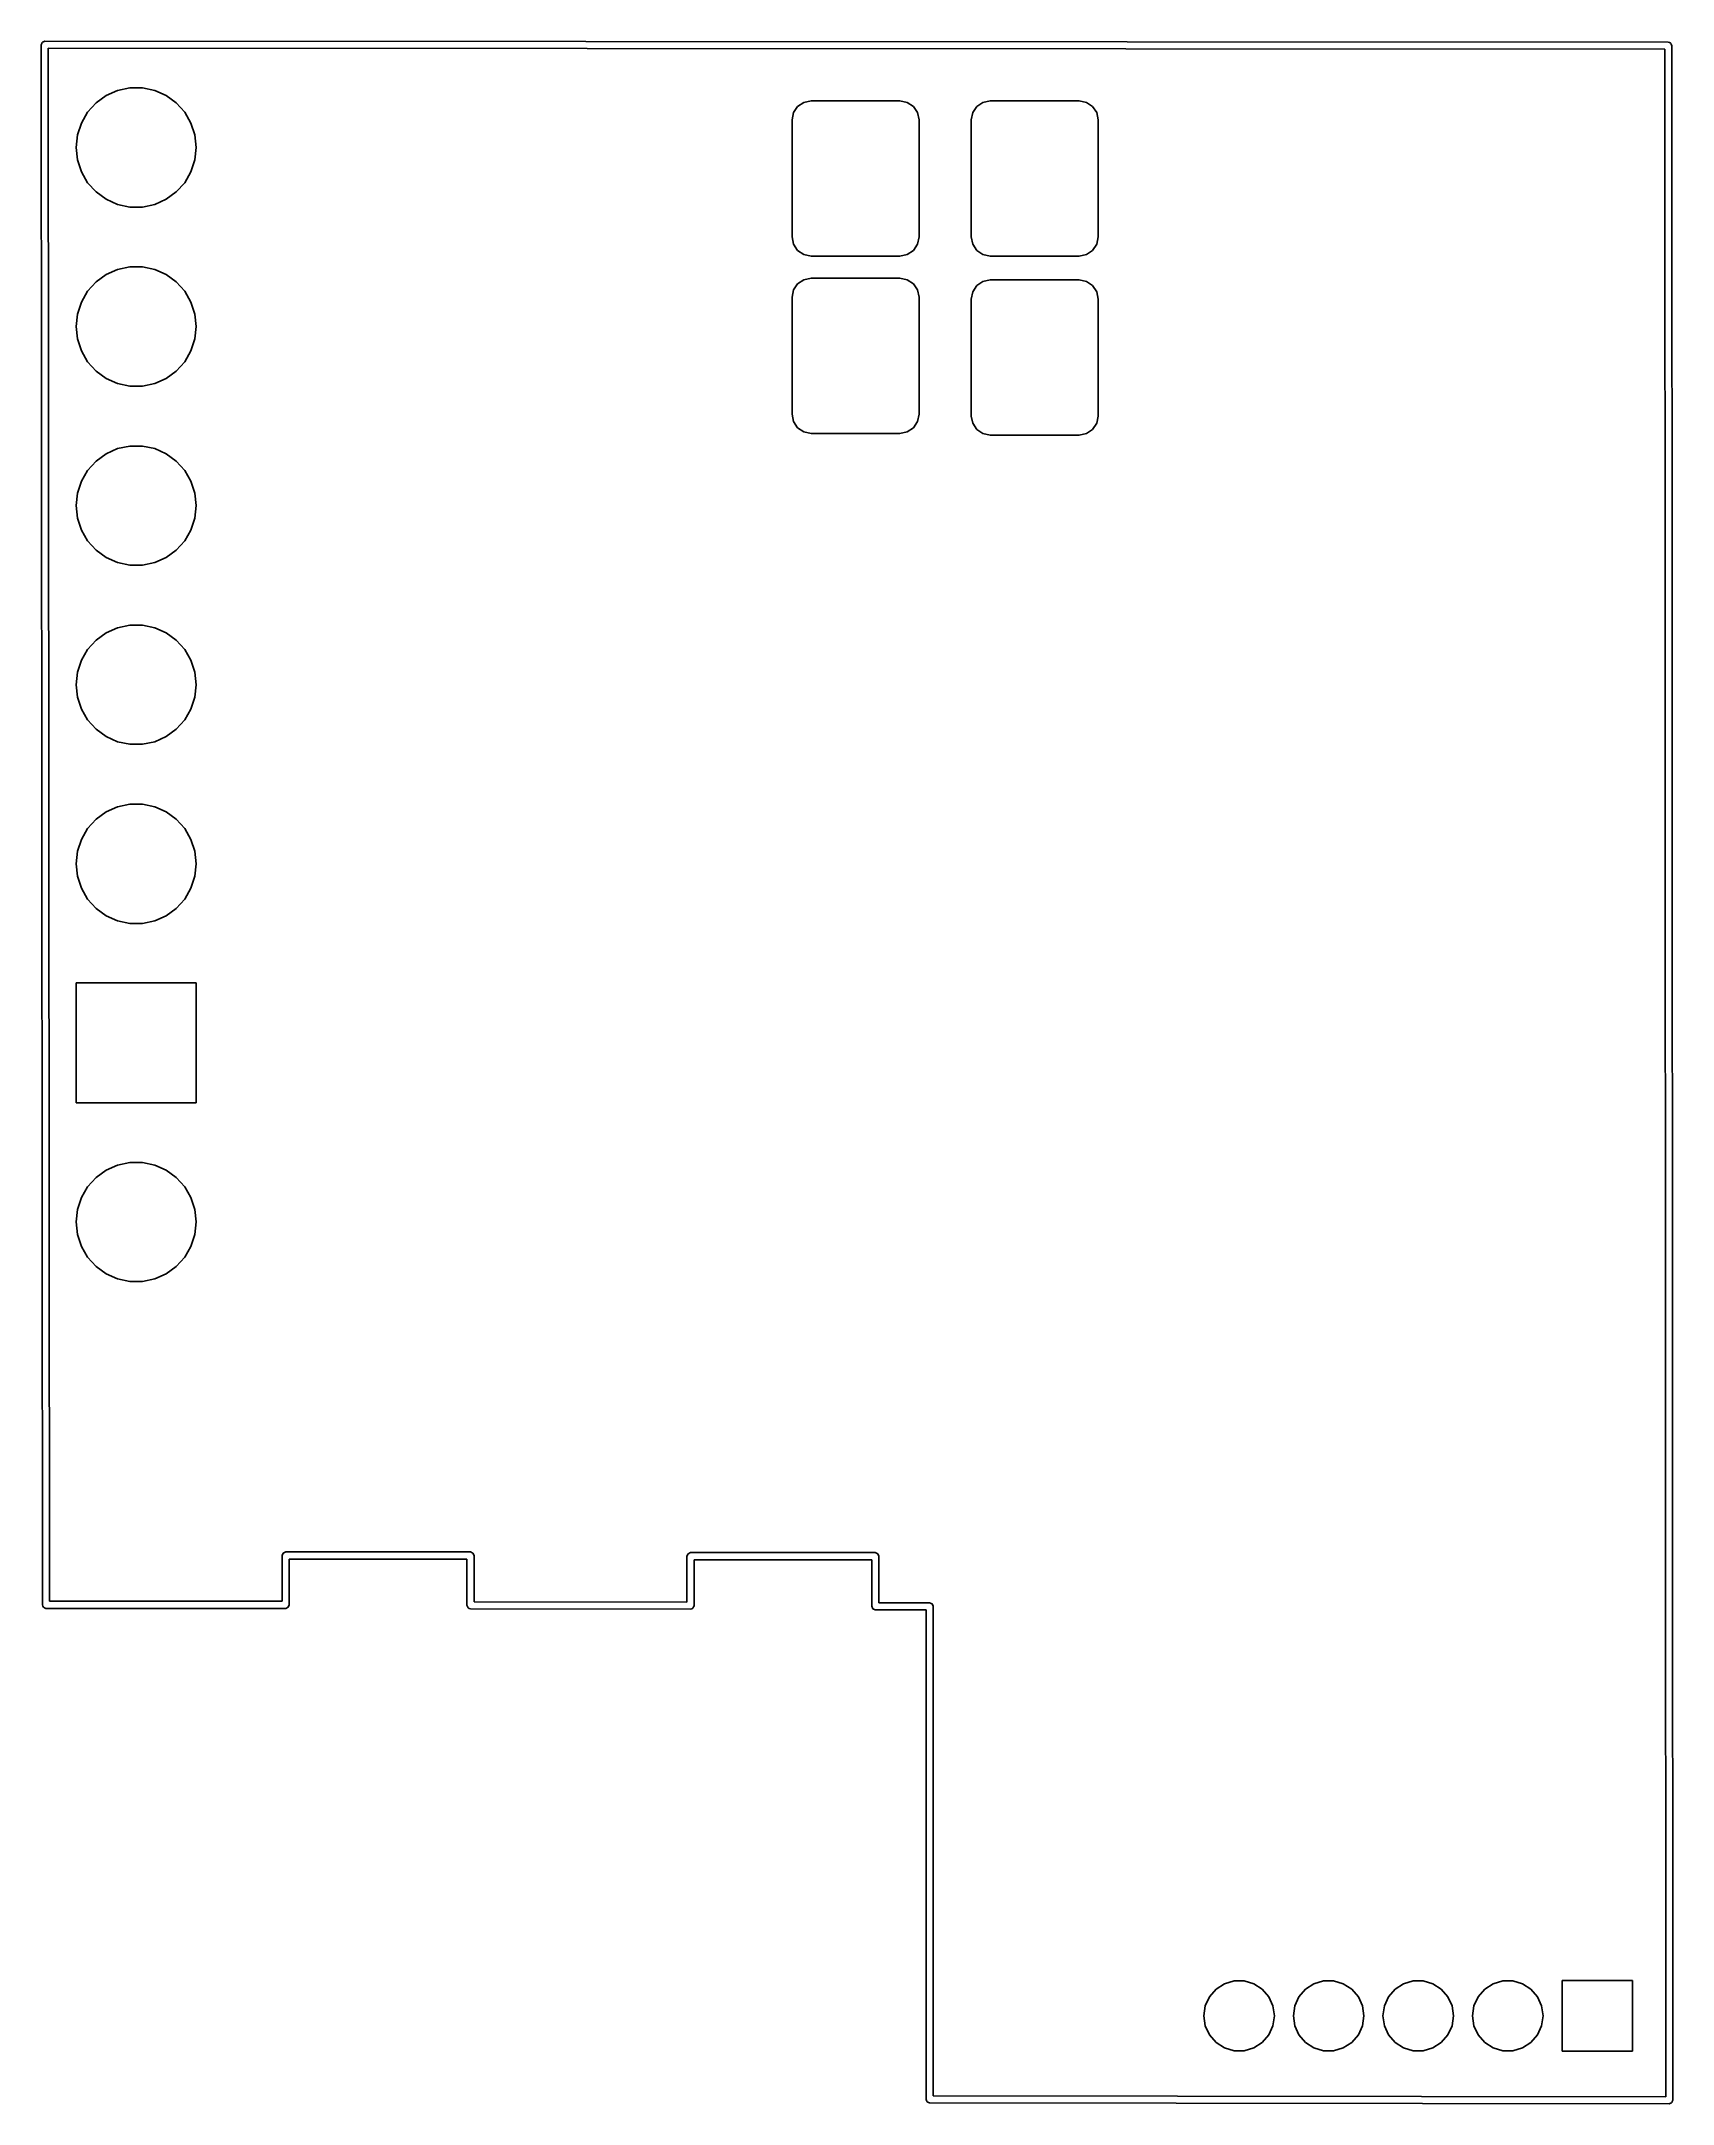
# Model space of a CAD drawing. Extents: x 111.8 to 134.9, y -128.7 to -99.4.
import ezdxf

# ---------------------------------------------------------------- set-up
doc = ezdxf.new("R2010")
doc.units = 0
doc.layers.add('BLACK', color=7, linetype='CONTINUOUS')

msp = doc.modelspace()

# ---------------------------------------------------------------- linework, layer by layer
at = {"layer": 'BLACK', "linetype": 'CONTINUOUS'}
for p, q in [((111.808, -99.4588), (111.826, -99.4515)), ((111.826, -99.4515), (111.844, -99.4442)), ((111.844, -99.4442), (111.844, -99.4442)), ((111.844, -99.4442), (111.844, -99.4442)), ((111.844, -99.4442), (134.863, -99.4558)), ((134.863, -99.4558), (134.881, -99.4632)), ((111.794, -99.4941), (111.801, -99.4765)), ((111.794, -99.4942), (111.794, -99.4941)), ((111.81, -121.62), (111.794, -99.4942)), ((111.794, -99.4942), (111.794, -99.4942)), ((111.801, -99.4765), (111.808, -99.4588)), ((111.808, -99.4588), (111.808, -99.4588)), ((111.808, -99.4588), (111.808, -99.4588)), ((134.813, -99.5558), (111.894, -99.5442)), ((111.894, -99.5442), (111.91, -121.57)), ((134.827, -128.596), (134.813, -99.5558)), ((134.881, -99.4632), (134.899, -99.4705)), ((134.899, -99.4705), (134.899, -99.4705)), ((134.899, -99.4705), (134.899, -99.4705)), ((134.899, -99.4705), (134.906, -99.4882)), ((134.906, -99.4882), (134.913, -99.5058)), ((134.913, -99.5058), (134.927, -128.646)), ((112.452, -100.45), (112.571, -100.318)), ((112.571, -100.318), (112.715, -100.214)), ((112.715, -100.214), (112.877, -100.142)), ((112.877, -100.142), (113.051, -100.105)), ((113.051, -100.105), (113.229, -100.105)), ((113.229, -100.105), (113.403, -100.142)), ((113.403, -100.142), (113.565, -100.214)), ((113.565, -100.214), (113.709, -100.318)), ((113.709, -100.318), (113.828, -100.45)), ((122.519, -100.369), (122.607, -100.311)), ((122.607, -100.311), (122.71, -100.29)), ((122.71, -100.29), (123.97, -100.29)), ((123.97, -100.29), (124.073, -100.311)), ((124.073, -100.311), (124.161, -100.369)), ((125.059, -100.369), (125.147, -100.311)), ((125.147, -100.311), (125.25, -100.29)), ((125.25, -100.29), (126.51, -100.29)), ((126.51, -100.29), (126.613, -100.311)), ((126.613, -100.311), (126.701, -100.369)), ((112.309, -100.773), (112.363, -100.604)), ((112.363, -100.604), (112.452, -100.45)), ((113.828, -100.45), (113.917, -100.604)), ((113.917, -100.604), (113.971, -100.773)), ((122.44, -100.56), (122.461, -100.457)), ((122.44, -102.22), (122.44, -100.56)), ((122.461, -100.457), (122.519, -100.369)), ((124.161, -100.369), (124.219, -100.457)), ((124.219, -100.457), (124.24, -100.56)), ((124.24, -100.56), (124.24, -102.22)), ((124.98, -100.56), (125.001, -100.457)), ((124.98, -102.22), (124.98, -100.56)), ((125.001, -100.457), (125.059, -100.369)), ((126.701, -100.369), (126.759, -100.457)), ((126.759, -100.457), (126.78, -100.56)), ((126.78, -100.56), (126.78, -102.22)), ((112.29, -100.95), (112.309, -100.773)), ((113.971, -100.773), (113.99, -100.95)), ((112.309, -101.127), (112.29, -100.95)), ((112.363, -101.296), (112.309, -101.127)), ((113.971, -101.127), (113.917, -101.296)), ((113.99, -100.95), (113.971, -101.127)), ((112.452, -101.45), (112.363, -101.296)), ((112.571, -101.582), (112.452, -101.45)), ((113.828, -101.45), (113.709, -101.582)), ((113.917, -101.296), (113.828, -101.45)), ((112.715, -101.686), (112.571, -101.582)), ((112.877, -101.758), (112.715, -101.686)), ((113.051, -101.795), (112.877, -101.758)), ((113.229, -101.795), (113.051, -101.795)), ((113.403, -101.758), (113.229, -101.795)), ((113.565, -101.686), (113.403, -101.758)), ((113.709, -101.582), (113.565, -101.686)), ((122.461, -102.323), (122.44, -102.22)), ((122.519, -102.411), (122.461, -102.323)), ((124.219, -102.323), (124.161, -102.411)), ((124.24, -102.22), (124.219, -102.323)), ((125.001, -102.323), (124.98, -102.22)), ((125.059, -102.411), (125.001, -102.323)), ((126.759, -102.323), (126.701, -102.411)), ((126.78, -102.22), (126.759, -102.323)), ((112.877, -102.682), (113.051, -102.645)), ((113.051, -102.645), (113.229, -102.645)), ((113.229, -102.645), (113.403, -102.682)), ((122.607, -102.469), (122.519, -102.411)), ((122.71, -102.49), (122.607, -102.469)), ((123.97, -102.49), (122.71, -102.49)), ((124.073, -102.469), (123.97, -102.49)), ((124.161, -102.411), (124.073, -102.469)), ((125.147, -102.469), (125.059, -102.411)), ((125.25, -102.49), (125.147, -102.469)), ((126.51, -102.49), (125.25, -102.49)), ((126.613, -102.469), (126.51, -102.49)), ((126.701, -102.411), (126.613, -102.469)), ((112.452, -102.99), (112.571, -102.858)), ((112.571, -102.858), (112.715, -102.754)), ((112.715, -102.754), (112.877, -102.682)), ((113.403, -102.682), (113.565, -102.754)), ((113.565, -102.754), (113.709, -102.858)), ((113.709, -102.858), (113.828, -102.99)), ((122.461, -102.972), (122.519, -102.884)), ((122.519, -102.884), (122.607, -102.826)), ((122.607, -102.826), (122.71, -102.805)), ((122.71, -102.805), (123.97, -102.805)), ((123.97, -102.805), (124.073, -102.826)), ((124.073, -102.826), (124.161, -102.884)), ((124.161, -102.884), (124.219, -102.972)), ((125.001, -102.997), (125.059, -102.909)), ((125.059, -102.909), (125.147, -102.851)), ((125.147, -102.851), (125.25, -102.83)), ((125.25, -102.83), (126.51, -102.83)), ((126.51, -102.83), (126.613, -102.851)), ((126.613, -102.851), (126.701, -102.909)), ((126.701, -102.909), (126.759, -102.997)), ((112.309, -103.313), (112.363, -103.144)), ((112.363, -103.144), (112.452, -102.99)), ((113.828, -102.99), (113.917, -103.144)), ((113.917, -103.144), (113.971, -103.313)), ((122.44, -103.075), (122.461, -102.972)), ((122.44, -104.735), (122.44, -103.075)), ((124.219, -102.972), (124.24, -103.075)), ((124.24, -103.075), (124.24, -104.735)), ((124.98, -103.1), (125.001, -102.997)), ((124.98, -104.76), (124.98, -103.1)), ((126.759, -102.997), (126.78, -103.1)), ((126.78, -103.1), (126.78, -104.76)), ((112.29, -103.49), (112.309, -103.313)), ((112.309, -103.667), (112.29, -103.49)), ((113.971, -103.313), (113.99, -103.49)), ((113.99, -103.49), (113.971, -103.667)), ((112.363, -103.836), (112.309, -103.667)), ((112.452, -103.99), (112.363, -103.836)), ((113.917, -103.836), (113.828, -103.99)), ((113.971, -103.667), (113.917, -103.836)), ((112.571, -104.122), (112.452, -103.99)), ((112.715, -104.226), (112.571, -104.122)), ((113.709, -104.122), (113.565, -104.226)), ((113.828, -103.99), (113.709, -104.122)), ((112.877, -104.298), (112.715, -104.226)), ((113.051, -104.335), (112.877, -104.298)), ((113.229, -104.335), (113.051, -104.335)), ((113.403, -104.298), (113.229, -104.335)), ((113.565, -104.226), (113.403, -104.298)), ((122.461, -104.838), (122.44, -104.735)), ((122.519, -104.926), (122.461, -104.838)), ((122.607, -104.984), (122.519, -104.926)), ((122.71, -105.005), (122.607, -104.984)), ((123.97, -105.005), (122.71, -105.005)), ((124.073, -104.984), (123.97, -105.005)), ((124.161, -104.926), (124.073, -104.984)), ((124.219, -104.838), (124.161, -104.926)), ((124.24, -104.735), (124.219, -104.838)), ((125.001, -104.863), (124.98, -104.76)), ((125.059, -104.951), (125.001, -104.863)), ((125.147, -105.009), (125.059, -104.951)), ((125.25, -105.03), (125.147, -105.009)), ((126.613, -105.009), (126.51, -105.03)), ((126.701, -104.951), (126.613, -105.009)), ((126.759, -104.863), (126.701, -104.951)), ((126.78, -104.76), (126.759, -104.863)), ((112.571, -105.398), (112.715, -105.294)), ((112.715, -105.294), (112.877, -105.222)), ((112.877, -105.222), (113.051, -105.185)), ((113.051, -105.185), (113.229, -105.185)), ((113.229, -105.185), (113.403, -105.222)), ((113.403, -105.222), (113.565, -105.294)), ((113.565, -105.294), (113.709, -105.398)), ((126.51, -105.03), (125.25, -105.03)), ((112.363, -105.684), (112.452, -105.53)), ((112.452, -105.53), (112.571, -105.398)), ((113.709, -105.398), (113.828, -105.53)), ((113.828, -105.53), (113.917, -105.684)), ((112.29, -106.03), (112.309, -105.853)), ((112.309, -105.853), (112.363, -105.684)), ((113.917, -105.684), (113.971, -105.853)), ((113.971, -105.853), (113.99, -106.03)), ((112.309, -106.207), (112.29, -106.03)), ((113.99, -106.03), (113.971, -106.207)), ((112.363, -106.376), (112.309, -106.207)), ((112.452, -106.53), (112.363, -106.376)), ((113.917, -106.376), (113.828, -106.53)), ((113.971, -106.207), (113.917, -106.376)), ((112.571, -106.662), (112.452, -106.53)), ((112.715, -106.766), (112.571, -106.662)), ((112.877, -106.838), (112.715, -106.766)), ((113.565, -106.766), (113.403, -106.838)), ((113.709, -106.662), (113.565, -106.766)), ((113.828, -106.53), (113.709, -106.662)), ((113.051, -106.875), (112.877, -106.838)), ((113.229, -106.875), (113.051, -106.875)), ((113.403, -106.838), (113.229, -106.875)), ((112.452, -108.07), (112.571, -107.938)), ((112.571, -107.938), (112.715, -107.834)), ((112.715, -107.834), (112.877, -107.762)), ((112.877, -107.762), (113.051, -107.725)), ((113.051, -107.725), (113.229, -107.725)), ((113.229, -107.725), (113.403, -107.762)), ((113.403, -107.762), (113.565, -107.834)), ((113.565, -107.834), (113.709, -107.938)), ((113.709, -107.938), (113.828, -108.07)), ((112.309, -108.393), (112.363, -108.224)), ((112.363, -108.224), (112.452, -108.07)), ((113.828, -108.07), (113.917, -108.224)), ((113.917, -108.224), (113.971, -108.393)), ((112.29, -108.57), (112.309, -108.393)), ((113.971, -108.393), (113.99, -108.57)), ((112.309, -108.747), (112.29, -108.57)), ((112.363, -108.916), (112.309, -108.747)), ((113.971, -108.747), (113.917, -108.916)), ((113.99, -108.57), (113.971, -108.747)), ((112.452, -109.07), (112.363, -108.916)), ((112.571, -109.202), (112.452, -109.07)), ((113.828, -109.07), (113.709, -109.202)), ((113.917, -108.916), (113.828, -109.07)), ((112.715, -109.306), (112.571, -109.202)), ((112.877, -109.378), (112.715, -109.306)), ((113.051, -109.415), (112.877, -109.378)), ((113.403, -109.378), (113.229, -109.415)), ((113.565, -109.306), (113.403, -109.378)), ((113.709, -109.202), (113.565, -109.306)), ((113.229, -109.415), (113.051, -109.415)), ((112.877, -110.302), (113.051, -110.265)), ((113.051, -110.265), (113.229, -110.265)), ((113.229, -110.265), (113.403, -110.302)), ((112.452, -110.61), (112.571, -110.478)), ((112.571, -110.478), (112.715, -110.374)), ((112.715, -110.374), (112.877, -110.302)), ((113.403, -110.302), (113.565, -110.374)), ((113.565, -110.374), (113.709, -110.478)), ((113.709, -110.478), (113.828, -110.61)), ((112.309, -110.933), (112.363, -110.764)), ((112.363, -110.764), (112.452, -110.61)), ((113.828, -110.61), (113.917, -110.764)), ((113.917, -110.764), (113.971, -110.933)), ((112.29, -111.11), (112.309, -110.933)), ((112.309, -111.287), (112.29, -111.11)), ((113.971, -110.933), (113.99, -111.11)), ((113.99, -111.11), (113.971, -111.287)), ((112.363, -111.456), (112.309, -111.287)), ((113.971, -111.287), (113.917, -111.456)), ((112.452, -111.61), (112.363, -111.456)), ((112.571, -111.742), (112.452, -111.61)), ((113.828, -111.61), (113.709, -111.742)), ((113.917, -111.456), (113.828, -111.61)), ((112.715, -111.846), (112.571, -111.742)), ((112.877, -111.918), (112.715, -111.846)), ((113.051, -111.955), (112.877, -111.918)), ((113.229, -111.955), (113.051, -111.955)), ((113.403, -111.918), (113.229, -111.955)), ((113.565, -111.846), (113.403, -111.918)), ((113.709, -111.742), (113.565, -111.846)), ((112.29, -114.5), (112.29, -112.8)), ((112.29, -112.8), (113.99, -112.8)), ((113.99, -112.8), (113.99, -114.5)), ((113.99, -114.5), (112.29, -114.5)), ((112.571, -115.558), (112.715, -115.454)), ((112.715, -115.454), (112.877, -115.382)), ((112.877, -115.382), (113.051, -115.345)), ((113.051, -115.345), (113.229, -115.345)), ((113.229, -115.345), (113.403, -115.382)), ((113.403, -115.382), (113.565, -115.454)), ((113.565, -115.454), (113.709, -115.558)), ((112.363, -115.844), (112.452, -115.69)), ((112.452, -115.69), (112.571, -115.558)), ((113.709, -115.558), (113.828, -115.69)), ((113.828, -115.69), (113.917, -115.844)), ((112.29, -116.19), (112.309, -116.013)), ((112.309, -116.013), (112.363, -115.844)), ((113.917, -115.844), (113.971, -116.013)), ((113.971, -116.013), (113.99, -116.19)), ((112.309, -116.367), (112.29, -116.19)), ((112.363, -116.536), (112.309, -116.367)), ((113.971, -116.367), (113.917, -116.536)), ((113.99, -116.19), (113.971, -116.367)), ((112.452, -116.69), (112.363, -116.536)), ((112.571, -116.822), (112.452, -116.69)), ((113.828, -116.69), (113.709, -116.822)), ((113.917, -116.536), (113.828, -116.69)), ((112.715, -116.926), (112.571, -116.822)), ((112.877, -116.998), (112.715, -116.926)), ((113.051, -117.035), (112.877, -116.998)), ((113.403, -116.998), (113.229, -117.035)), ((113.565, -116.926), (113.403, -116.998)), ((113.709, -116.822), (113.565, -116.926)), ((113.229, -117.035), (113.051, -117.035)), ((115.21, -120.92), (115.225, -120.885)), ((115.21, -121.57), (115.21, -120.92)), ((115.225, -120.885), (115.26, -120.87)), ((115.26, -120.87), (117.88, -120.87)), ((117.83, -120.97), (115.31, -120.97)), ((115.31, -120.97), (115.31, -121.62)), ((117.83, -121.627), (117.83, -120.97)), ((117.88, -120.87), (117.915, -120.885)), ((117.915, -120.885), (117.93, -120.92)), ((117.93, -120.92), (117.93, -121.578)), ((120.95, -120.93), (120.965, -120.895)), ((120.95, -121.582), (120.95, -120.93)), ((120.965, -120.895), (121, -120.88)), ((121, -120.88), (123.62, -120.88)), ((123.57, -120.98), (121.05, -120.98)), ((121.05, -120.98), (121.05, -121.632)), ((123.57, -121.64), (123.57, -120.98)), ((123.62, -120.88), (123.655, -120.895)), ((123.655, -120.895), (123.67, -120.93)), ((123.67, -120.93), (123.67, -121.59)), ((111.817, -121.638), (111.81, -121.62)), ((111.825, -121.655), (111.817, -121.638)), ((111.842, -121.663), (111.825, -121.655)), ((111.825, -121.655), (111.825, -121.655)), ((111.825, -121.655), (111.825, -121.655)), ((111.86, -121.67), (111.842, -121.663)), ((115.26, -121.67), (111.86, -121.67)), ((111.86, -121.67), (111.86, -121.67)), ((111.91, -121.57), (115.21, -121.57)), ((115.295, -121.655), (115.26, -121.67)), ((115.31, -121.62), (115.295, -121.655)), ((117.837, -121.645), (117.83, -121.627)), ((117.845, -121.663), (117.837, -121.645)), ((117.862, -121.67), (117.845, -121.663)), ((117.845, -121.663), (117.845, -121.663)), ((117.845, -121.663), (117.845, -121.663)), ((117.88, -121.677), (117.862, -121.67)), ((121, -121.682), (117.88, -121.677)), ((117.93, -121.578), (120.95, -121.582)), ((121.018, -121.675), (121, -121.682)), ((121, -121.682), (121, -121.682)), ((121, -121.682), (121, -121.682)), ((121.035, -121.668), (121.018, -121.675)), ((121.043, -121.65), (121.035, -121.668)), ((121.035, -121.668), (121.035, -121.668)), ((121.035, -121.668), (121.035, -121.668)), ((121.05, -121.633), (121.043, -121.65)), ((121.05, -121.632), (121.05, -121.633)), ((121.05, -121.633), (121.05, -121.633)), ((123.585, -121.675), (123.57, -121.64)), ((123.62, -121.69), (123.585, -121.675)), ((123.67, -121.59), (124.39, -121.59)), ((124.39, -121.59), (124.425, -121.605)), ((124.425, -121.605), (124.44, -121.64)), ((124.44, -121.64), (124.44, -128.584)), ((124.34, -121.69), (123.62, -121.69)), ((124.34, -128.634), (124.34, -121.69)), ((133.358, -127.95), (133.358, -126.95)), ((133.358, -126.95), (134.358, -126.95)), ((134.358, -126.95), (134.358, -127.95)), ((128.298, -127.309), (128.357, -127.18)), ((128.357, -127.18), (128.451, -127.072)), ((128.451, -127.072), (128.57, -126.995)), ((128.57, -126.995), (128.707, -126.955)), ((128.707, -126.955), (128.849, -126.955)), ((128.849, -126.955), (128.986, -126.995)), ((128.986, -126.995), (129.105, -127.072)), ((129.105, -127.072), (129.199, -127.18)), ((129.199, -127.18), (129.258, -127.309)), ((129.568, -127.309), (129.627, -127.18)), ((129.627, -127.18), (129.721, -127.072)), ((129.721, -127.072), (129.84, -126.995)), ((129.84, -126.995), (129.977, -126.955)), ((129.977, -126.955), (130.119, -126.955)), ((130.119, -126.955), (130.256, -126.995)), ((130.256, -126.995), (130.375, -127.072)), ((130.375, -127.072), (130.469, -127.18)), ((130.469, -127.18), (130.528, -127.309)), ((130.838, -127.309), (130.897, -127.18)), ((130.897, -127.18), (130.991, -127.072)), ((130.991, -127.072), (131.11, -126.995)), ((131.11, -126.995), (131.247, -126.955)), ((131.247, -126.955), (131.389, -126.955)), ((131.389, -126.955), (131.526, -126.995)), ((131.526, -126.995), (131.645, -127.072)), ((131.645, -127.072), (131.739, -127.18)), ((131.739, -127.18), (131.798, -127.309)), ((132.108, -127.309), (132.167, -127.18)), ((132.167, -127.18), (132.261, -127.072)), ((132.261, -127.072), (132.38, -126.995)), ((132.38, -126.995), (132.517, -126.955)), ((132.517, -126.955), (132.659, -126.955)), ((132.659, -126.955), (132.796, -126.995)), ((132.796, -126.995), (132.915, -127.072)), ((132.915, -127.072), (133.009, -127.18)), ((133.009, -127.18), (133.068, -127.309)), ((128.278, -127.45), (128.298, -127.309)), ((128.298, -127.591), (128.278, -127.45)), ((129.258, -127.309), (129.278, -127.45)), ((129.278, -127.45), (129.258, -127.591)), ((129.548, -127.45), (129.568, -127.309)), ((129.568, -127.591), (129.548, -127.45)), ((130.528, -127.309), (130.548, -127.45)), ((130.548, -127.45), (130.528, -127.591)), ((130.818, -127.45), (130.838, -127.309)), ((130.838, -127.591), (130.818, -127.45)), ((131.798, -127.309), (131.818, -127.45)), ((131.818, -127.45), (131.798, -127.591)), ((132.088, -127.45), (132.108, -127.309)), ((132.108, -127.591), (132.088, -127.45)), ((133.068, -127.309), (133.088, -127.45)), ((133.088, -127.45), (133.068, -127.591)), ((128.357, -127.72), (128.298, -127.591)), ((128.451, -127.828), (128.357, -127.72)), ((128.57, -127.905), (128.451, -127.828)), ((129.105, -127.828), (128.986, -127.905)), ((129.199, -127.72), (129.105, -127.828)), ((129.258, -127.591), (129.199, -127.72)), ((129.627, -127.72), (129.568, -127.591)), ((129.721, -127.828), (129.627, -127.72)), ((129.84, -127.905), (129.721, -127.828)), ((130.375, -127.828), (130.256, -127.905)), ((130.469, -127.72), (130.375, -127.828)), ((130.528, -127.591), (130.469, -127.72)), ((130.897, -127.72), (130.838, -127.591)), ((130.991, -127.828), (130.897, -127.72)), ((131.11, -127.905), (130.991, -127.828)), ((131.645, -127.828), (131.526, -127.905)), ((131.739, -127.72), (131.645, -127.828)), ((131.798, -127.591), (131.739, -127.72)), ((132.167, -127.72), (132.108, -127.591)), ((132.261, -127.828), (132.167, -127.72)), ((132.38, -127.905), (132.261, -127.828)), ((132.915, -127.828), (132.796, -127.905)), ((133.009, -127.72), (132.915, -127.828)), ((133.068, -127.591), (133.009, -127.72)), ((128.707, -127.945), (128.57, -127.905)), ((128.849, -127.945), (128.707, -127.945)), ((128.986, -127.905), (128.849, -127.945)), ((129.977, -127.945), (129.84, -127.905)), ((130.119, -127.945), (129.977, -127.945)), ((130.256, -127.905), (130.119, -127.945)), ((131.247, -127.945), (131.11, -127.905)), ((131.389, -127.945), (131.247, -127.945)), ((131.526, -127.905), (131.389, -127.945)), ((132.517, -127.945), (132.38, -127.905)), ((132.659, -127.945), (132.517, -127.945)), ((132.796, -127.905), (132.659, -127.945)), ((134.358, -127.95), (133.358, -127.95)), ((124.347, -128.652), (124.34, -128.634)), ((124.355, -128.669), (124.347, -128.652)), ((124.355, -128.67), (124.355, -128.669)), ((124.355, -128.669), (124.355, -128.669)), ((124.372, -128.677), (124.355, -128.67)), ((124.39, -128.684), (124.372, -128.677)), ((134.877, -128.696), (124.39, -128.684)), ((124.44, -128.584), (134.827, -128.596)), ((134.894, -128.689), (134.877, -128.696)), ((134.877, -128.696), (134.877, -128.696)), ((134.877, -128.696), (134.877, -128.696)), ((134.912, -128.681), (134.894, -128.689)), ((134.919, -128.664), (134.912, -128.681)), ((134.912, -128.681), (134.912, -128.681)), ((134.912, -128.681), (134.912, -128.681)), ((134.927, -128.646), (134.919, -128.664)), ((134.927, -128.646), (134.927, -128.646)), ((134.927, -128.646), (134.927, -128.646))]:
    msp.add_line(p, q, dxfattribs=at)

doc.saveas('drawing.dxf')
